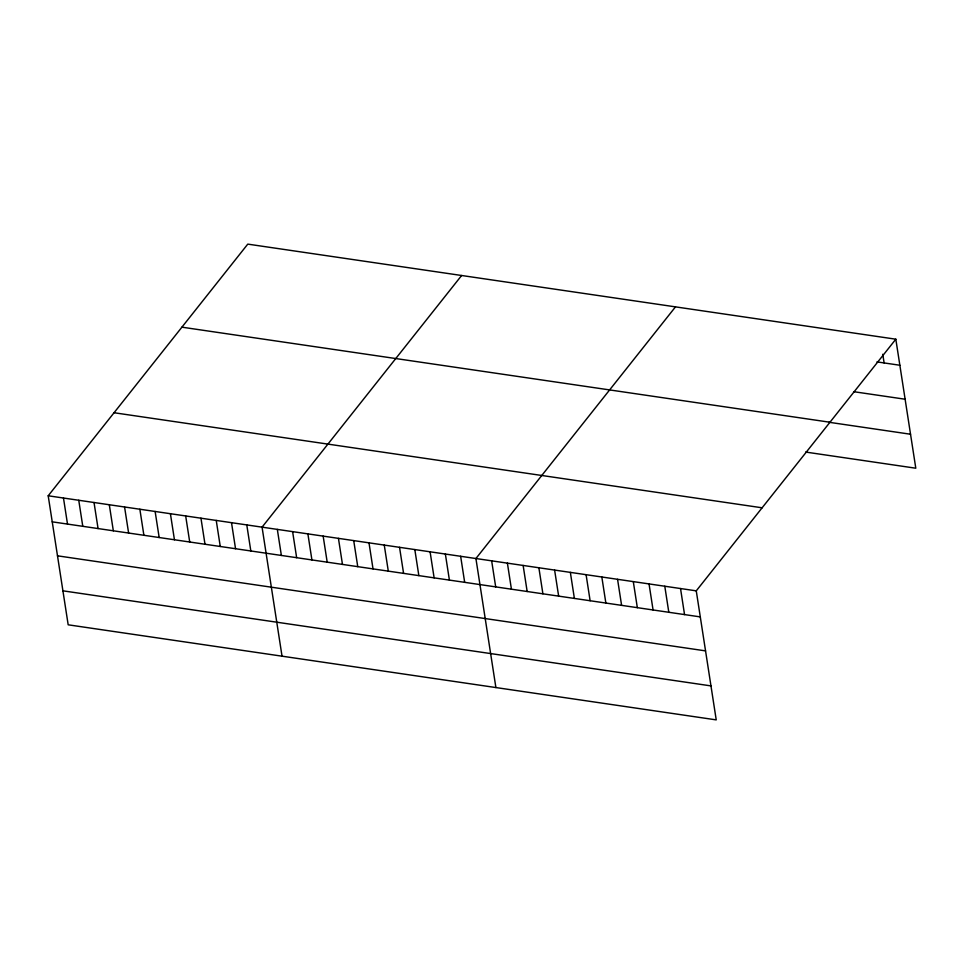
<?xml version="1.0" encoding="UTF-8"?>
<svg xmlns="http://www.w3.org/2000/svg" width="964" height="964" viewBox="0 0 964 964"><rect width="100%" height="100%" fill="white"/><g stroke="black" fill="none" stroke-linecap="round" stroke-linejoin="round"><path stroke-width="1.45" d="M895.821 339.195L696.261 590.848L716.228 719.879L68.179 624.805L48.2 495.785L247.772 244.121L895.821 339.195L915.8 468.215L805.627 452.056M461.623 275.499L262.063 527.151L282.03 656.183M675.487 306.865L475.915 558.53L495.894 687.549M876.963 361.886L899.858 365.248M853.61 391.673L905.124 399.229M181.907 327.17L829.968 422.244M828.98 422.268L910.534 434.234M114.053 412.737L762.114 507.799M48.2 495.785L696.261 590.848M52.237 521.837L700.298 616.9M57.491 555.818L705.552 650.881M62.913 590.824L710.974 685.898M882.771 354.258L884.121 362.934M680.524 588.534L684.548 614.586M664.786 586.233L668.811 612.285M649.037 583.919L653.074 609.971M633.3 581.617L637.337 607.669M617.562 579.304L621.599 605.356M601.825 576.99L605.862 603.054M586.088 574.689L590.125 600.741M570.351 572.375L574.387 598.427M554.613 570.073L558.65 596.126M538.876 567.76L542.901 593.812M523.139 565.446L527.163 591.51M507.401 563.145L511.426 589.197M491.652 560.831L495.689 586.883M460.647 556.288L464.672 582.34M445.368 554.047L449.405 580.099M430.089 551.806L434.125 577.858M414.821 549.564L418.846 575.616M399.542 547.323L403.579 573.375M384.262 545.082L388.299 571.134M368.995 542.84L373.02 568.893M353.716 540.599L357.752 566.651M338.436 538.358L342.473 564.41M323.157 536.117L327.194 562.169M307.89 533.875L311.914 559.927M292.61 531.634L296.647 557.686M277.331 529.393L281.368 555.445M246.784 524.91L250.821 550.962M231.505 522.669L235.541 548.721M216.237 520.427L220.262 546.48M200.958 518.186L204.995 544.238M185.678 515.945L189.715 541.997M170.411 513.704L174.436 539.756M155.132 511.462L159.168 537.514M139.852 509.221L143.889 535.285M124.573 506.98L128.61 533.044M109.306 504.75L113.33 530.803M94.026 502.509L98.063 528.561M78.747 500.268L82.784 526.32M63.479 498.027L67.504 524.079"/></g></svg>
